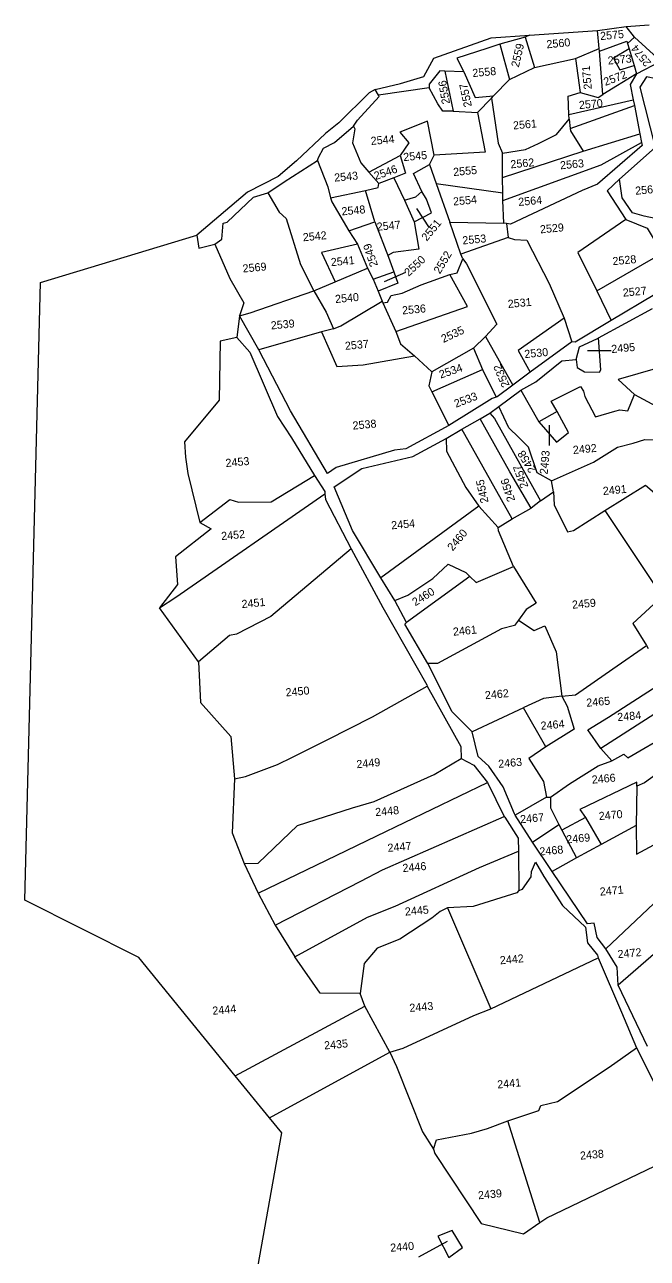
# Model space of a CAD drawing. Header units: metres. Extents: x 277585 to 230369286191, y 2057030 to 115415464409.
# Drawn here: x 277585 to 278153, y 2059135 to 2060260 of the extents above; entities that cross this region are included whole.
import ezdxf

# ---------------------------------------------------------------- set-up
doc = ezdxf.new("R2010")
doc.units = ezdxf.units.M
doc.header["$MEASUREMENT"] = 0
for name, color, linetype in [('OFF', 1, 'Continuous'), ('POLY_PARCEL', 6, 'Continuous'), ('POLY_ROAD', 30, 'Continuous'), ('TEXT_PARCEL', 7, 'Continuous'), ('V_BOUND_LINE', 7, 'Continuous')]:
    doc.layers.add(name, color=color, linetype=linetype)
doc.styles.add('TEXT_MAP', font='', dxfattribs={"height": 1.8})
doc.styles.get('TEXT_MAP').set_extended_font_data('Kruti Dev 050')
doc.dimstyles.get("Standard").update_dxf_attribs({"dimtxt": 0.18, "dimasz": 0.18, "dimexe": 0.18, "dimexo": 0.0625, "dimgap": 0.09, "dimtad": 0, "dimtih": 1, "dimtoh": 1, "dimdec": 4, "dimzin": 0, "dimdsep": 46, "dimtxsty": 'Standard', "dimcen": 0.09, "dimadec": 0, "dimazin": 0, "dimtfac": 1, "dimtdec": 4, "dimtofl": 0, "dimtmove": 0, "dimatfit": 3, "dimfxl": 1, "dimtolj": 1, "dimtzin": 0, "dimarcsym": 0})

msp = doc.modelspace()

# ---------------------------------------------------------------- linework, layer by layer
at = {"layer": 'OFF'}
for p, q in [((278107.5, 2060254.4), (278133.5, 2060257.9)), ((278133.5, 2060257.9), (278154.5, 2060259.6)), ((278045.4, 2060249.9), (278107.5, 2060254.4)), ((277585, 2059461.5), (277599.4, 2060024.5))]:
    msp.add_line(p, q, dxfattribs=at)
at = {"layer": 'POLY_PARCEL'}
for p, q in [((278141.2, 2060248.1), (278133.5, 2060257.9)), ((278041.5, 2060248.2), (278049.9, 2060220.5)), ((278108.9, 2060237.9), (278107.5, 2060254.4)), ((278134.8, 2060242.5), (278141.2, 2060248.1)), ((278141.2, 2060248.1), (278161.9, 2060229.4)), ((278018.3, 2060241.7), (278027.1, 2060209.7)), ((278087.3, 2060228.8), (278108.9, 2060237.9)), ((278109.1, 2060235.6), (278108.9, 2060237.9)), ((278109.1, 2060235.6), (278134.2, 2060244.6)), ((278112.4, 2060196), (278109.1, 2060235.6)), ((278136.2, 2060237.5), (278121.9, 2060229.2)), ((278134.2, 2060244.6), (278134.8, 2060242.5)), ((278134.8, 2060242.5), (278136.2, 2060237.5)), ((278136.2, 2060237.5), (278140.7, 2060222.3)), ((278049.9, 2060220.5), (278087.3, 2060228.8)), ((278087.3, 2060228.8), (278091.7, 2060197.8)), ((278121.9, 2060229.2), (278127.7, 2060218.3)), ((278142.9, 2060214.9), (278165.3, 2060226.4)), ((277968.3, 2060217.3), (277975.7, 2060180.9)), ((277985.4, 2060216.7), (277995.8, 2060193.1)), ((278027.1, 2060209.7), (278049.9, 2060220.5)), ((278142.9, 2060214.9), (278112.4, 2060196)), ((278127.7, 2060218.3), (278140.7, 2060222.3)), ((278142.9, 2060214.9), (278137.2, 2060205.1)), ((278140.7, 2060222.3), (278142.9, 2060214.9)), ((278152, 2060212), (278146.1, 2060202.5)), ((278169.7, 2060208.3), (278152, 2060212)), ((277961.7, 2060187.3), (277953.9, 2060202)), ((278012.5, 2060194.6), (278027.1, 2060209.7)), ((278137.2, 2060205.1), (278140, 2060191.1)), ((278146.1, 2060202.5), (278159.9, 2060147.5)), ((277995.8, 2060193.1), (278012.5, 2060194.6)), ((277997.9, 2060179.6), (278010.6, 2060192.7)), ((278010.6, 2060192.7), (278012.5, 2060194.6)), ((278010.6, 2060192.7), (278016.8, 2060151.6)), ((278080.7, 2060194.4), (278091.7, 2060197.8)), ((278081.4, 2060177.6), (278080.7, 2060194.4)), ((278081.4, 2060177.6), (278140, 2060191.1)), ((278091.7, 2060197.8), (278108.1, 2060193.3)), ((278108.1, 2060193.3), (278112.4, 2060196)), ((278140, 2060191.1), (278141, 2060185.9)), ((277966.3, 2060180.9), (277961.7, 2060187.3)), ((277975.7, 2060180.9), (277966.3, 2060180.9)), ((277975.7, 2060180.9), (277997.9, 2060179.6)), ((277997.9, 2060179.6), (278005, 2060143.4)), ((278081.5, 2060173.6), (278081.4, 2060177.6)), ((278082.6, 2060165.1), (278141, 2060185.9)), ((278141, 2060185.9), (278146.1, 2060160.1)), ((277885, 2060167), (277886, 2060164.5)), ((277952.3, 2060171.6), (277927, 2060161.5)), ((277958.4, 2060140.5), (277952.3, 2060171.6)), ((278070, 2060159.4), (278081.5, 2060173.6)), ((278081.5, 2060173.6), (278082.6, 2060165.1)), ((277886, 2060164.5), (277883.8, 2060151.8)), ((277927, 2060161.5), (277935.3, 2060152)), ((278053.6, 2060151.4), (278070, 2060159.4)), ((278082.6, 2060165.1), (278082.8, 2060162.7)), ((278082.8, 2060162.7), (278094.3, 2060144.2)), ((278094.3, 2060144.2), (278146.1, 2060160.1)), ((278146.1, 2060160.1), (278147.6, 2060152.3)), ((277883.8, 2060151.8), (277891.7, 2060133.7)), ((277935.3, 2060152), (277927.3, 2060140.2)), ((278016.8, 2060151.6), (278020.7, 2060142.6)), ((278020.7, 2060142.6), (278041.6, 2060145.7)), ((278020.9, 2060120.4), (278094.3, 2060144.2)), ((278041.6, 2060145.7), (278053.6, 2060151.4)), ((278148.1, 2060149.6), (278107.4, 2060114.1)), ((278110.6, 2060131.7), (278147.6, 2060152.3)), ((278159.9, 2060147.5), (278127.5, 2060118.9)), ((278147.6, 2060152.3), (278148.1, 2060149.6)), ((277852.1, 2060135.8), (277861.5, 2060111.7)), ((277891.7, 2060133.7), (277899, 2060125)), ((277899, 2060125), (277927.3, 2060140.2)), ((277927.3, 2060140.2), (277932.2, 2060124.1)), ((277954.2, 2060132), (277958.4, 2060140.5)), ((278005, 2060143.4), (277958.4, 2060140.5)), ((278020.9, 2060120.4), (278020.7, 2060142.6)), ((277907.9, 2060114.7), (277899, 2060125)), ((277932.2, 2060124.1), (277921.5, 2060119.9)), ((277939.6, 2060123.8), (277954.2, 2060132)), ((277947.1, 2060107.6), (277939.6, 2060123.8)), ((277954.2, 2060132), (277960.4, 2060114.8)), ((278021.1, 2060099.4), (278110.6, 2060131.7)), ((277861.5, 2060111.7), (277863.9, 2060101.7)), ((277895.8, 2060108.3), (277907.3, 2060111.1)), ((277907.3, 2060111.1), (277907.9, 2060114.7)), ((277921.5, 2060119.9), (277907.9, 2060114.7)), ((277921.5, 2060119.9), (277931.3, 2060099.6)), ((277960.4, 2060114.8), (278021, 2060106.2)), ((277960.4, 2060114.8), (277972.8, 2060079.5)), ((278021, 2060106.2), (278020.9, 2060120.4)), ((278107.4, 2060114.1), (278093.4, 2060108.4)), ((277806.7, 2060106.4), (277817, 2060088.6)), ((277863.9, 2060101.7), (277895.8, 2060108.3)), ((277863.9, 2060101.7), (277865.1, 2060098.1)), ((277904.4, 2060080), (277895.8, 2060108.3)), ((277931.3, 2060099.6), (277941.8, 2060102.8)), ((277931.3, 2060099.6), (277940.2, 2060079.8)), ((277941.8, 2060102.8), (277947.1, 2060107.6)), ((277951.4, 2060100.6), (277947.1, 2060107.6)), ((277956, 2060088.2), (277951.4, 2060100.6)), ((278021.1, 2060099.4), (278021, 2060106.2)), ((278021.9, 2060078.6), (278021.1, 2060099.4)), ((278093.4, 2060108.4), (278028.2, 2060077.8)), ((277817, 2060088.6), (277823.6, 2060082.9)), ((277865.1, 2060098.1), (277880.6, 2060071.8)), ((277940.2, 2060079.8), (277956, 2060088.2)), ((277823.6, 2060082.9), (277836.6, 2060041)), ((277880.6, 2060071.8), (277904.4, 2060080)), ((277904.4, 2060080), (277916.8, 2060047.7)), ((277940.2, 2060079.8), (277944.6, 2060054.8)), ((277972.8, 2060079.5), (278021.9, 2060078.6)), ((277982.7, 2060050.4), (277972.8, 2060079.5)), ((278024.3, 2060078.3), (278021.9, 2060078.6)), ((278024.3, 2060078.3), (278025.8, 2060065.6)), ((278028.2, 2060077.8), (278024.3, 2060078.3)), ((278133.1, 2060081.9), (278089.6, 2060052)), ((277599.4, 2060024.5), (277741.9, 2060067.8)), ((277880.6, 2060071.8), (277888.4, 2060059.5)), ((278025.8, 2060065.6), (277982.7, 2060050.4)), ((278025.8, 2060065.6), (278031.6, 2060063.7)), ((277758.5, 2060059.5), (277772.1, 2060028.2)), ((277888.4, 2060059.5), (277855.7, 2060051.9)), ((277888.4, 2060059.5), (277897.6, 2060037.6)), ((277944.6, 2060054.8), (277920.9, 2060051.8)), ((278031.6, 2060063.7), (278042.8, 2060063)), ((278042.8, 2060063), (278063.3, 2060023.6)), ((277855.7, 2060051.9), (277868.2, 2060025.1)), ((277920.9, 2060051.8), (277916.3, 2060049.1)), ((277916.3, 2060049.1), (277916.8, 2060047.7)), ((277916.8, 2060047.7), (277921.5, 2060034.3)), ((277979.4, 2060033.3), (277984.5, 2060046)), ((277984.5, 2060046), (277982.7, 2060050.4)), ((277984.5, 2060046), (277987.8, 2060041.6)), ((278089.6, 2060052), (278106.8, 2060016.8)), ((278106.8, 2060016.8), (278166.4, 2060051.4)), ((277836.6, 2060041), (277848.8, 2060017)), ((277868.2, 2060025.1), (277897.6, 2060037.6)), ((277897.6, 2060037.6), (277902.8, 2060027.5)), ((277902.8, 2060027.5), (277921.5, 2060034.3)), ((277921.5, 2060034.3), (277925.2, 2060023.9)), ((277946.7, 2060022.5), (277972.7, 2060031.8)), ((277972.7, 2060031.8), (277979.4, 2060033.3)), ((277988.9, 2060002.6), (277972.7, 2060031.8)), ((277987.8, 2060041.6), (278015.5, 2059986.5)), ((277772.1, 2060028.2), (277784.8, 2060005.9)), ((277848.8, 2060017), (277868.2, 2060025.1)), ((277902.8, 2060027.5), (277907.3, 2060016.5)), ((277925.2, 2060023.9), (277907.3, 2060016.5)), ((277929.4, 2060014.9), (277946.7, 2060022.5)), ((278063.3, 2060023.6), (278077.1, 2059992)), ((277790.5, 2059996.8), (277848.8, 2060017)), ((277848.8, 2060017), (277859.8, 2059997.5)), ((277907.3, 2060016.5), (277911.1, 2060007.5)), ((277915.9, 2060006.5), (277919.3, 2060012.8)), ((277919.3, 2060012.8), (277929.4, 2060014.9)), ((278106.8, 2060016.8), (278119.8, 2059990)), ((277784.8, 2060005.9), (277780.9, 2059994.3)), ((277873.2, 2059985.1), (277911.1, 2060007.5)), ((277911.1, 2060007.5), (277911.7, 2060006.1)), ((277911.7, 2060006.1), (277915.9, 2060006.5)), ((277911.7, 2060006.1), (277923.6, 2059980)), ((277923.6, 2059980), (277988.9, 2060002.6)), ((277780.9, 2059994.3), (277790.5, 2059996.8)), ((277859.8, 2059997.5), (277866.7, 2059982.2)), ((278015.5, 2059986.5), (278005.4, 2059975.3)), ((278077.1, 2059992), (278035, 2059962.7)), ((278077.1, 2059992), (278084.1, 2059970.6)), ((277855.7, 2059979.7), (277798.6, 2059963.2)), ((277866.7, 2059982.2), (277855.7, 2059979.7)), ((277855.7, 2059979.7), (277869.7, 2059948.1)), ((277866.7, 2059982.2), (277873.2, 2059985.1)), ((277923.6, 2059980), (277927.8, 2059968.6)), ((278005.4, 2059975.3), (277994.4, 2059964.6)), ((278005.4, 2059975.3), (278030.2, 2059931)), ((277763.3, 2059971), (277762.2, 2059917.3)), ((277778.4, 2059974.3), (277763.3, 2059971)), ((277927.8, 2059968.6), (277940.5, 2059957.8)), ((277994.4, 2059964.6), (277956.4, 2059943)), ((277994.4, 2059964.6), (278002.5, 2059945.2)), ((278110.4, 2059945), (278108.4, 2059974.1)), ((277893.6, 2059949.5), (277940.5, 2059957.8)), ((277940.5, 2059957.8), (277956.4, 2059943)), ((278035, 2059962.7), (278046, 2059942.9)), ((278087.9, 2059954.4), (278088.8, 2059947)), ((278212.8, 2059961), (278126.3, 2059936.2)), ((277869.7, 2059948.1), (277893.6, 2059949.5)), ((277956.4, 2059943), (277953.6, 2059930.2)), ((277956.3, 2059924.9), (278002.5, 2059945.2)), ((278002.5, 2059945.2), (278015, 2059920)), ((278088.8, 2059947), (278095.4, 2059943)), ((278095.4, 2059943), (278109.1, 2059942.9)), ((278109.1, 2059942.9), (278110.4, 2059945)), ((277953.6, 2059930.2), (277956.3, 2059924.9)), ((278126.3, 2059936.2), (278141, 2059922.4)), ((277956.3, 2059924.9), (277971.8, 2059894.3)), ((278037.5, 2059926.3), (278053.9, 2059897.4)), ((278065, 2059916.4), (278092, 2059929.8)), ((278092, 2059929.8), (278094.7, 2059925.5)), ((278094.7, 2059925.5), (278095.7, 2059920.7)), ((278095.7, 2059920.7), (278105.5, 2059902.2)), ((278135, 2059907.5), (278141, 2059922.4)), ((278141, 2059922.4), (278160.9, 2059911.7)), ((277762.2, 2059917.3), (277730.8, 2059879.4)), ((278026.6, 2059892), (278017.3, 2059911.4)), ((278070.5, 2059907), (278065, 2059916.4)), ((278123.3, 2059907.3), (278127.7, 2059908.6)), ((278127.7, 2059908.6), (278135, 2059907.5)), ((278027.5, 2059851.8), (278000.5, 2059900.4)), ((278009.3, 2059905.5), (278013.6, 2059900.5)), ((278013.6, 2059900.5), (278055.4, 2059825.6)), ((278070.5, 2059907), (278053.9, 2059897.4)), ((278053.9, 2059897.4), (278069.9, 2059878.9)), ((278081.1, 2059887.7), (278070.5, 2059907)), ((278105.5, 2059902.2), (278123.3, 2059907.3)), ((278029.5, 2059809.2), (277983.8, 2059890.8)), ((278035.8, 2059883.2), (278026.6, 2059892)), ((278069.9, 2059878.9), (278081.1, 2059887.7)), ((277730.8, 2059879.4), (277731.6, 2059865.2)), ((277969.3, 2059882.3), (277969.8, 2059870.7)), ((278044.6, 2059874.3), (278035.8, 2059883.2)), ((278052.5, 2059851), (278044.6, 2059874.3)), ((278103.6, 2059860.7), (278125.5, 2059874.4)), ((278125.5, 2059874.4), (278140, 2059878)), ((278140, 2059878), (278150.5, 2059881.3)), ((278150.5, 2059881.3), (278166, 2059880.8)), ((277731.6, 2059865.2), (277733.9, 2059850.3)), ((277969.8, 2059870.7), (277987.4, 2059837.6)), ((278046.9, 2059818.8), (278027.5, 2059851.8)), ((278079.2, 2059849.8), (278103.6, 2059860.7)), ((277733.9, 2059850.3), (277744.6, 2059805.8)), ((277809.7, 2059824.6), (277849.3, 2059848.6)), ((278065.4, 2059843.7), (278052.5, 2059851)), ((278065.4, 2059843.7), (278079.2, 2059849.8)), ((278067.2, 2059833.6), (278065.4, 2059843.7)), ((277722.8, 2059737.7), (277858.8, 2059832)), ((277987.4, 2059837.6), (277999.3, 2059820.7)), ((278055.4, 2059825.6), (278067.2, 2059833.6)), ((278067.2, 2059833.6), (278067.8, 2059822)), ((278114.2, 2059816.8), (278151.3, 2059839.7)), ((278151.3, 2059839.7), (278159.5, 2059832.9)), ((277744.6, 2059805.8), (277772, 2059826.7)), ((277772, 2059826.7), (277779.9, 2059824.4)), ((277779.9, 2059824.4), (277809.7, 2059824.6)), ((277999.3, 2059820.7), (277909.7, 2059755.4)), ((277999.3, 2059820.7), (278016.9, 2059801.3)), ((278029.5, 2059809.2), (278046.9, 2059818.8)), ((278055.4, 2059825.6), (278046.9, 2059818.8)), ((278067.8, 2059822), (278080.1, 2059797.1)), ((278016.9, 2059801.3), (278029.5, 2059809.2)), ((278085.4, 2059798.5), (278114.2, 2059816.8)), ((278114.2, 2059816.8), (278166.4, 2059738.2)), ((277755.1, 2059800.1), (277722.4, 2059774.3)), ((277744.6, 2059805.8), (277755.1, 2059800.1)), ((278017, 2059798.1), (278016.9, 2059801.3)), ((278030.9, 2059765.5), (278017, 2059798.1)), ((278080.1, 2059797.1), (278085.4, 2059798.5)), ((277722.4, 2059774.3), (277724.5, 2059749.3)), ((277882.7, 2059781.7), (277809.4, 2059720)), ((277957.1, 2059754.7), (277971.1, 2059767.9)), ((277971.1, 2059767.9), (277987.2, 2059760.3)), ((277996.6, 2059751.1), (278030.9, 2059765.5)), ((278030.9, 2059765.5), (278051.4, 2059732.3)), ((277991.1, 2059756.5), (277933.3, 2059714.7)), ((277934.5, 2059739.5), (277957.1, 2059754.7)), ((277987.2, 2059760.3), (277991.1, 2059756.5)), ((277991.1, 2059756.5), (277996.6, 2059751.1)), ((277724.5, 2059749.3), (277708, 2059727.8)), ((277922.5, 2059734.6), (277934.5, 2059739.5)), ((277708, 2059727.8), (277722.8, 2059737.7)), ((277743.4, 2059678.7), (277708, 2059727.8)), ((278051.4, 2059732.3), (278042.4, 2059726.3)), ((278166.4, 2059738.2), (278139.6, 2059713.8)), ((277809.4, 2059720), (277778.1, 2059703.9)), ((278035.2, 2059716.6), (278031.8, 2059711.9)), ((278042.4, 2059726.3), (278035.2, 2059716.6)), ((278035.2, 2059716.6), (278049.7, 2059707.4)), ((278019.7, 2059708.9), (277961.5, 2059677.3)), ((278031.8, 2059711.9), (278019.7, 2059708.9)), ((278049.7, 2059707.4), (278059.5, 2059711.5)), ((278059.5, 2059711.5), (278069.7, 2059687.8)), ((278139.6, 2059713.8), (278152.1, 2059693.5)), ((277771.9, 2059702.6), (277743.4, 2059678.7)), ((277778.1, 2059703.9), (277771.9, 2059702.6)), ((278069.7, 2059687.8), (278074.9, 2059647.5)), ((278121.3, 2059672.4), (278152.1, 2059693.5)), ((278152.1, 2059693.5), (278153.7, 2059690.9)), ((277743.4, 2059678.7), (277745.4, 2059641.7)), ((277961.5, 2059677.3), (277952.7, 2059677.2)), ((278087.2, 2059648.5), (278121.3, 2059672.4)), ((278117.4, 2059628.3), (278175.5, 2059665.7)), ((277902.2, 2059628.7), (277952.2, 2059656.5)), ((277745.4, 2059641.7), (277773, 2059610.6)), ((278058, 2059645.2), (278040.2, 2059637)), ((278074.9, 2059647.5), (278058, 2059645.2)), ((278074.9, 2059647.5), (278087.2, 2059648.5)), ((278074.9, 2059647.5), (278079.7, 2059638.3)), ((278079.7, 2059638.3), (278086.1, 2059617.4)), ((277860.7, 2059607.5), (277902.2, 2059628.7)), ((278039.8, 2059636.8), (277993.1, 2059615)), ((278040.2, 2059637), (278039.8, 2059636.8)), ((278060.3, 2059601.2), (278039.8, 2059636.8)), ((278098.5, 2059616.8), (278117.4, 2059628.3)), ((278163.8, 2059634.1), (278110.3, 2059599.7)), ((278086.1, 2059617.4), (278060.3, 2059601.2)), ((278110.3, 2059599.7), (278098.5, 2059616.8)), ((277773, 2059610.6), (277776.4, 2059571.9)), ((277829.2, 2059591.8), (277860.7, 2059607.5)), ((278135.1, 2059591.1), (278173.8, 2059613.6)), ((278060.3, 2059601.2), (278044.9, 2059590.7)), ((278120.4, 2059588.6), (278110.3, 2059599.7)), ((278120.4, 2059588.6), (278131.5, 2059594.4)), ((278131.5, 2059594.4), (278135.1, 2059591.1)), ((277786.4, 2059574.1), (277815.4, 2059585.1)), ((277815.4, 2059585.1), (277829.2, 2059591.8)), ((277958.3, 2059576), (277983.1, 2059590.6)), ((278044.9, 2059590.7), (278058.1, 2059569.7)), ((278082, 2059567.6), (278108.1, 2059583.8)), ((278108.1, 2059583.8), (278120.4, 2059588.6)), ((277776.4, 2059571.9), (277774.3, 2059522.7)), ((277776.4, 2059571.9), (277786.4, 2059574.1)), ((277903.7, 2059551.4), (277958.3, 2059576)), ((278161.2, 2059576.4), (278150.3, 2059568.5)), ((277906, 2059520), (278007.2, 2059568.8)), ((278058.1, 2059569.7), (278060.9, 2059555.4)), ((278064.5, 2059555.4), (278082, 2059567.6)), ((278143.3, 2059568.9), (278091.4, 2059544.1)), ((278143.3, 2059565.3), (278142.7, 2059529.4)), ((278143.3, 2059565.3), (278143.3, 2059568.9)), ((278150.3, 2059568.5), (278143.3, 2059565.3)), ((277884.1, 2059545.7), (277903.7, 2059551.4)), ((278060.9, 2059555.4), (278032.3, 2059538.9)), ((278060.9, 2059555.4), (278064.5, 2059555.4)), ((278064.5, 2059555.4), (278064.4, 2059545.6)), ((277833.8, 2059529.5), (277884.1, 2059545.7)), ((277911.4, 2059489), (278022.4, 2059537.8)), ((278064.4, 2059545.6), (278072.2, 2059530.5)), ((278096.5, 2059536.9), (278075, 2059525.1)), ((278091.4, 2059544.1), (278096.5, 2059536.9)), ((278096.5, 2059536.9), (278110.7, 2059512.2)), ((277797.9, 2059495.1), (277833.8, 2059529.5)), ((278048, 2059514.2), (278072.2, 2059530.5)), ((278072.2, 2059530.5), (278075, 2059525.1)), ((278142.7, 2059529.4), (278110.7, 2059512.2)), ((278142.7, 2059529.4), (278142.9, 2059503.3)), ((277774.3, 2059522.7), (277785.2, 2059495)), ((277860.1, 2059497.8), (277906, 2059520)), ((278075, 2059525.1), (278088.2, 2059500.1)), ((278142.9, 2059503.3), (278183.1, 2059525.2)), ((277999.8, 2059491.2), (278035.2, 2059506)), ((278110.7, 2059512.2), (278088.2, 2059500.1)), ((277785.2, 2059495), (277797.9, 2059495.1)), ((277785.2, 2059495), (277798, 2059467.7)), ((277798, 2059467.7), (277860.1, 2059497.8)), ((278088.2, 2059500.1), (278066.1, 2059487.5)), ((277891.6, 2059478.9), (277911.4, 2059489)), ((277922.8, 2059455.9), (277999.8, 2059491.2)), ((277813.5, 2059438.7), (277891.6, 2059478.9)), ((278035.5, 2059470.1), (278033.9, 2059468.2)), ((277798, 2059467.7), (277813.5, 2059438.7)), ((278033.9, 2059468.2), (277994.1, 2059455.8)), ((278169.8, 2059468.7), (278114.9, 2059417.1)), ((277897.6, 2059445.9), (277922.8, 2059455.9)), ((277963.8, 2059451.1), (277956.2, 2059444.9)), ((277970.7, 2059454.3), (277963.8, 2059451.1)), ((277994.1, 2059455.8), (277970.7, 2059454.3)), ((277970.7, 2059454.3), (278010, 2059362.3)), ((277813.5, 2059438.7), (277831.5, 2059409.7)), ((277831.5, 2059409.7), (277897.6, 2059445.9)), ((277956.2, 2059444.9), (277927.2, 2059425.9)), ((277927.2, 2059425.9), (277906.6, 2059417.6)), ((277906.6, 2059417.6), (277894.5, 2059403.7)), ((278165.2, 2059417.6), (278126.3, 2059383.9)), ((277854.4, 2059376.7), (277831.5, 2059409.7)), ((277894.5, 2059403.7), (277890.9, 2059376.2)), ((278010, 2059362.3), (278108.1, 2059408.9)), ((277890.9, 2059376.2), (277854.4, 2059376.7)), ((277895.2, 2059364.9), (277890.9, 2059376.2)), ((277777, 2059301.2), (277895.2, 2059364.9)), ((277917.9, 2059323), (277895.2, 2059364.9)), ((277994.5, 2059356.4), (278010, 2059362.3)), ((277930.2, 2059326.4), (277994.5, 2059356.4)), ((277808.3, 2059262.9), (277917.9, 2059323)), ((277917.9, 2059323), (277930.2, 2059326.4)), ((277917.9, 2059323), (277924.1, 2059309.7)), ((278117.9, 2059309.2), (278143.1, 2059326.7)), ((277924.1, 2059309.7), (277947.9, 2059250.2)), ((278070.9, 2059278), (278117.9, 2059309.2)), ((278055.6, 2059274.3), (278070.9, 2059278)), ((278025.6, 2059260.4), (278053.8, 2059269.7)), ((278053.8, 2059269.7), (278055.6, 2059274.3)), ((278007.1, 2059253.2), (278025.6, 2059260.4)), ((278054.7, 2059167.7), (278025.6, 2059260.4)), ((277947.9, 2059250.2), (277957.7, 2059234.5)), ((277960.7, 2059242.8), (277992.4, 2059249)), ((277992.4, 2059249), (278007.1, 2059253.2)), ((277957.7, 2059234.5), (277960.7, 2059242.8)), ((277957.7, 2059234.5), (277959, 2059230.4)), ((277959, 2059230.4), (278001.4, 2059166.6)), ((278061.3, 2059171.9), (278166.9, 2059222.6)), ((278001.4, 2059166.6), (278040, 2059157.1)), ((278040, 2059157.1), (278054.7, 2059167.7)), ((278054.7, 2059167.7), (278061.3, 2059171.9)), ((277974.9, 2059160.2), (277961.7, 2059155)), ((277961.7, 2059155), (277971.9, 2059135.6)), ((277984.2, 2059144.7), (277974.9, 2059160.2)), ((277971.9, 2059135.6), (277984.2, 2059144.7))]:
    msp.add_line(p, q, dxfattribs=at)
at = {"layer": 'POLY_ROAD'}
for p, q in [((277958.1, 2060229.2), (278010.4, 2060247.5)), ((278010.4, 2060247.5), (278045.4, 2060249.9)), ((278041.5, 2060248.2), (278018.3, 2060241.7)), ((278045.4, 2060249.9), (278041.5, 2060248.2)), ((278006.4, 2060237.8), (277979, 2060229.2)), ((278018.3, 2060241.7), (278006.4, 2060237.8)), ((277949, 2060212.5), (277958.1, 2060229.2)), ((277979, 2060229.2), (277985.4, 2060216.7)), ((277927.7, 2060206.1), (277949, 2060212.5)), ((277963.7, 2060217.4), (277953.9, 2060205.3)), ((277968.3, 2060217.3), (277963.7, 2060217.4)), ((277985.4, 2060216.7), (277968.3, 2060217.3)), ((277904.7, 2060200.4), (277899.2, 2060197.4)), ((277904.7, 2060200.4), (277927.7, 2060206.1)), ((277907.7, 2060195.2), (277904.7, 2060200.4)), ((277953.9, 2060202), (277907.7, 2060195.2)), ((277953.9, 2060205.3), (277953.9, 2060202)), ((277899.2, 2060197.4), (277871.4, 2060170)), ((277888.4, 2060172.4), (277908.3, 2060194.2)), ((277908.3, 2060194.2), (277907.7, 2060195.2)), ((277871.4, 2060170), (277859.2, 2060160.3)), ((277867.5, 2060152.2), (277885, 2060167)), ((277885, 2060167), (277888.4, 2060172.4)), ((277859.2, 2060160.3), (277832.8, 2060135.5)), ((277852.9, 2060138.6), (277857.6, 2060146.9)), ((277857.6, 2060146.9), (277867.5, 2060152.2)), ((277832.8, 2060135.5), (277816.1, 2060121.3)), ((277821.6, 2060116.2), (277852.1, 2060135.8)), ((277852.1, 2060135.8), (277852.9, 2060138.6)), ((277816.1, 2060121.3), (277788.1, 2060107)), ((277806.7, 2060106.4), (277821.6, 2060116.2)), ((278127.5, 2060118.9), (278116.2, 2060108.1)), ((278129.8, 2060101.6), (278127.5, 2060118.9)), ((277788.1, 2060107), (277741.9, 2060067.8)), ((277769.5, 2060079.7), (277793.7, 2060102.2)), ((277793.7, 2060102.2), (277806.7, 2060106.4)), ((278116.2, 2060108.1), (278133.1, 2060081.9)), ((278139.4, 2060088.1), (278129.8, 2060101.6)), ((278150.1, 2060085.1), (278139.4, 2060088.1)), ((277764.7, 2060064.2), (277766.1, 2060078.5)), ((277766.1, 2060078.5), (277769.5, 2060079.7)), ((278133.1, 2060081.9), (278152.6, 2060074)), ((278160.1, 2060082.8), (278150.1, 2060085.1)), ((277741.9, 2060067.8), (277743.9, 2060055.7)), ((278152.6, 2060074), (278166.4, 2060051.4)), ((277743.9, 2060055.7), (277758.5, 2060059.5)), ((277758.5, 2060059.5), (277764.7, 2060064.2)), ((278159.7, 2060013.5), (278119.8, 2059990)), ((278108.4, 2059974.1), (278157.5, 2060000.9)), ((277780.9, 2059994.3), (277778.4, 2059974.3)), ((277798.6, 2059963.2), (277780.9, 2059994.3)), ((278119.8, 2059990), (278087.1, 2059970.2)), ((277778.4, 2059974.3), (277790.2, 2059961)), ((278084.1, 2059970.6), (278046, 2059942.9)), ((278087.1, 2059970.2), (278084.1, 2059970.6)), ((278087.9, 2059954.4), (278091.1, 2059965.9)), ((278091.1, 2059965.9), (278107.4, 2059973.6)), ((278107.4, 2059973.6), (278108.4, 2059974.1)), ((277790.2, 2059961), (277815.4, 2059902.4)), ((277827.4, 2059907.4), (277798.6, 2059963.2)), ((278051.2, 2059934.1), (278075, 2059953.2)), ((278075, 2059953.2), (278087.9, 2059954.4)), ((278046, 2059942.9), (278030.2, 2059931)), ((278030.2, 2059931), (278016, 2059920.3)), ((278037.5, 2059926.3), (278051.2, 2059934.1)), ((278015, 2059920), (278011.4, 2059918.8)), ((278016, 2059920.3), (278015, 2059920)), ((278017.3, 2059911.4), (278037.5, 2059926.3)), ((278011.4, 2059918.8), (277971.8, 2059894.3)), ((278009.3, 2059905.5), (278017.3, 2059911.4)), ((277815.4, 2059902.4), (277828.4, 2059883)), ((277861.2, 2059850.4), (277827.4, 2059907.4)), ((277983.8, 2059890.8), (278000.5, 2059900.4)), ((278000.5, 2059900.4), (278009.3, 2059905.5)), ((277971.8, 2059894.3), (277932.7, 2059872.9)), ((277969.3, 2059882.3), (277983.8, 2059890.8)), ((277828.4, 2059883), (277849.3, 2059848.6)), ((277939.1, 2059865.8), (277969.3, 2059882.3)), ((277922.4, 2059871.6), (277869, 2059855.8)), ((277892.5, 2059855), (277939.1, 2059865.8)), ((277932.7, 2059872.9), (277922.4, 2059871.6)), ((277869, 2059855.8), (277861.2, 2059850.4)), ((277867.3, 2059838.2), (277892.5, 2059855)), ((277849.3, 2059848.6), (277858.6, 2059833.9)), ((277858.6, 2059833.9), (277858.8, 2059832)), ((277858.8, 2059832), (277859.4, 2059826.6)), ((277884, 2059798.3), (277867.3, 2059838.2)), ((277859.4, 2059826.6), (277882.7, 2059781.7)), ((277909.7, 2059755.4), (277884, 2059798.3)), ((277882.7, 2059781.7), (277911.5, 2059728.3)), ((277922.5, 2059734.6), (277909.7, 2059755.4)), ((277911.5, 2059728.3), (277951.7, 2059657.6)), ((277933.3, 2059714.7), (277922.5, 2059734.6)), ((277931.7, 2059713.1), (277933.3, 2059714.7)), ((277952.7, 2059677.2), (277931.7, 2059713.1)), ((277974.8, 2059633.1), (277952.7, 2059677.2)), ((277951.7, 2059657.6), (277952.2, 2059656.5)), ((277952.2, 2059656.5), (277982.9, 2059601.4)), ((277993.1, 2059615), (277974.8, 2059633.1)), ((277998.5, 2059592.5), (277993.1, 2059615)), ((277982.9, 2059601.4), (277983.1, 2059590.6)), ((277983.1, 2059590.6), (277994.5, 2059584.4)), ((277994.5, 2059584.4), (278007.2, 2059568.8)), ((278008.4, 2059583.7), (277998.5, 2059592.5)), ((278021.3, 2059564.7), (278008.4, 2059583.7)), ((278007.2, 2059568.8), (278022.4, 2059537.8)), ((278031.6, 2059540), (278021.3, 2059564.7)), ((278022.4, 2059537.8), (278022.8, 2059537.1)), ((278022.8, 2059537.1), (278035, 2059518)), ((278032.3, 2059538.9), (278031.6, 2059540)), ((278048, 2059514.2), (278032.3, 2059538.9)), ((278035, 2059518), (278035.2, 2059506)), ((278066.1, 2059487.5), (278048, 2059514.2)), ((278035.2, 2059506), (278035.5, 2059470.1)), ((278047.3, 2059487.5), (278050.8, 2059496.1)), ((278050.8, 2059496.1), (278058.5, 2059483.1)), ((278039, 2059471.5), (278047, 2059482.7)), ((278047, 2059482.7), (278047.3, 2059487.5)), ((278058.5, 2059483.1), (278075.4, 2059456.6)), ((278098.3, 2059439.7), (278066.1, 2059487.5)), ((278035.5, 2059470.1), (278039, 2059471.5)), ((278075.4, 2059456.6), (278096.4, 2059436.9)), ((278096.4, 2059436.9), (278098.2, 2059422.4)), ((278104.4, 2059440.6), (278098.3, 2059439.7)), ((278107, 2059427.5), (278104.4, 2059440.6)), ((278114.9, 2059417.1), (278107, 2059427.5)), ((278098.2, 2059422.4), (278107.5, 2059411.4)), ((278125.4, 2059400.4), (278114.9, 2059417.1)), ((278107.5, 2059411.4), (278108.1, 2059408.9)), ((278108.1, 2059408.9), (278129.3, 2059359.3)), ((278126.3, 2059383.9), (278125.4, 2059400.4)), ((278153.1, 2059328), (278126.3, 2059383.9)), ((278129.3, 2059359.3), (278143.1, 2059326.7)), ((278143.1, 2059326.7), (278183.1, 2059247))]:
    msp.add_line(p, q, dxfattribs=at)
at = {"layer": 'V_BOUND_LINE'}
for p, q in [((277689.1, 2059409.2), (277585, 2059461.5)), ((277777, 2059301.2), (277689.1, 2059409.2)), ((277808.3, 2059262.9), (277777, 2059301.2)), ((277819.4, 2059249.3), (277808.3, 2059262.9)), ((277793.9, 2059105.7), (277819.4, 2059249.3))]:
    msp.add_line(p, q, dxfattribs=at)

# ---------------------------------------------------------------- texts
at = {"layer": 'TEXT_PARCEL', "style": 'TEXT_MAP'}
for s, rotation, p in [('2560', 5.3225, (278061.2, 2060238)), ('2575', 5.3225, (278110.1, 2060245.5)), ('2559', 76.8788, (278035.6, 2060220.3)), ('2574', 129.0262, (278156.8, 2060225.1)), ('2573', 5.3225, (278117.1, 2060223.2)), ('2558', 5.3225, (277993.6, 2060211.8)), ('2571', 95.3225, (278102.3, 2060200.9)), ('2572', 20.7371, (278114.6, 2060203.7)), ('2556', 99.7235, (277972.9, 2060187.8)), ('2557', 102.0357, (277992.9, 2060185.3)), ('2570', 5.3225, (278090.8, 2060182.6)), ('2561', 5.3225, (278030.7, 2060164)), ('2544', 5.3225, (277900.9, 2060149.9)), ('2545', 5.3225, (277930.6, 2060135.2)), ('2562', 5.3225, (278028.3, 2060128.6)), ('2563', 5.3225, (278073.6, 2060127.7)), ('2543', 5.3225, (277867.6, 2060116.5)), ('2546', 19.3518, (277905.1, 2060117.9)), ('2555', 5.3225, (277976.1, 2060121.6)), ('2565', 5.3225, (278142.1, 2060104.5)), ('2554', 5.3225, (277976, 2060094.7)), ('2564', 5.3225, (278035.5, 2060094.3)), ('2548', 5.3225, (277874.3, 2060085.7)), ('2547', 5.3225, (277906.4, 2060071.7)), ('2551', 50.3077, (277951.7, 2060061.7)), ('2529', 5.3225, (278055.3, 2060069.3)), ('2542', 5.3225, (277839, 2060062.1)), ('2553', 5.3225, (277984.5, 2060059.2)), ('2549', 108.7216, (277907.3, 2060040.2)), ('2569', 5.3225, (277784.1, 2060033.6)), ('2541', 5.3225, (277864.5, 2060039.4)), ('2550', 42.7136, (277935.2, 2060029.7)), ('2552', 59.1502, (277963.7, 2060031.8)), ('2528', 5.3225, (278121.4, 2060040.3)), ('2527', 5.3225, (278130.8, 2060011.6)), ('2540', 5.3225, (277868.4, 2060005.8)), ('2531', 5.3225, (278025.9, 2060001.3)), ('2536', 5.3225, (277929.5, 2059995.4)), ('2539', 5.3225, (277809.8, 2059981.7)), ('2535', 24.9669, (277966.9, 2059969.4)), ('2537', 5.3225, (277877.4, 2059963.1)), ('2530', 5.3225, (278041, 2059955.6)), ('2495', 5.3225, (278120.3, 2059960.2)), ('2534', 18.7083, (277964.4, 2059936.9)), ('2532', 113.2098, (278027.4, 2059930.8)), ('2533', 20.9571, (277978.3, 2059910.3)), ('2538', 5.3225, (277884.4, 2059890.4)), ('2492', 5.3225, (278085.3, 2059868.2)), ('2453', 5.3225, (277768.5, 2059856.3)), ('2458', 121.8993, (278051.7, 2059853.8)), ('2493', 84.6974, (278061.9, 2059849.4)), ('2457', 110.2612, (278044.5, 2059838.5)), ('2455', 102.0357, (278008.1, 2059824.2)), ('2456', 107.6677, (278032.4, 2059826)), ('2491', 5.3225, (278112.6, 2059830.8)), ('2454', 5.3225, (277919.6, 2059799.5)), ('2452', 5.3225, (277764.5, 2059789.7)), ('2460', 49.8621, (277975.3, 2059779.2)), ('2460', 31.8758, (277941.2, 2059729.3)), ('2451', 5.3225, (277783.1, 2059727.7)), ('2459', 5.3225, (278084.5, 2059727.1)), ('2461', 5.3225, (277975.9, 2059702.5)), ('2450', 5.3225, (277823.3, 2059647.1)), ('2462', 5.3225, (278005.1, 2059644.6)), ('2465', 5.3225, (278097.5, 2059637.7)), ('2484', 5.3225, (278125.8, 2059624.6)), ('2464', 5.3225, (278055.9, 2059616.7)), ('2449', 5.3225, (277887.9, 2059581.7)), ('2463', 5.3225, (278017.2, 2059582)), ('2466', 5.3225, (278102.5, 2059567.6)), ('2448', 5.3225, (277905, 2059538)), ('2467', 5.3225, (278037.2, 2059531.5)), ('2470', 5.3225, (278108.9, 2059534.4)), ('2447', 5.3225, (277916.3, 2059505.4)), ('2469', 5.3225, (278079.3, 2059513.1)), ('2468', 5.3225, (278054.8, 2059502.1)), ('2446', 5.3225, (277929.9, 2059487)), ('2471', 5.3225, (278109.8, 2059465.5)), ('2445', 5.3225, (277932.1, 2059447.3)), ('2472', 5.3225, (278126.1, 2059408.5)), ('2442', 5.3225, (278018.7, 2059402.9)), ('2443', 5.3225, (277936.2, 2059359.5)), ('2444', 5.3225, (277756.5, 2059356.9)), ('2435', 5.3225, (277858.4, 2059325.3)), ('2441', 5.3225, (278016.3, 2059289.7)), ('2438', 5.3225, (278091.8, 2059224.8)), ('2439', 5.3225, (277998.8, 2059188.7)), ('2440', 5.3225, (277918.7, 2059140.8))]:
    msp.add_text(s, height=7.32, rotation=rotation, dxfattribs=at).set_placement(p)

# ---------------------------------------------------------------- leaders
for points in [[(277954.3, 2060074.3), (277942.5, 2060092)], [(277932.4, 2060033.7), (277912.9, 2060025.3)], [(278120, 2059962.2), (278098.4, 2059962.4)], [(278063.5, 2059875.9), (278063.6, 2059894.4)], [(277944.6, 2059136.4), (277970.7, 2059150.6)]]:
    msp.add_leader(points, dimstyle='Standard', override={"dimtxt": 2.5, "dimasz": 2.5, "dimexe": 1.25, "dimexo": 0.625, "dimgap": 0.625, "dimtad": 1, "dimtih": 0, "dimtoh": 0, "dimzin": 8, "dimcen": 2.5, "dimtofl": 1})

doc.saveas('drawing.dxf')
